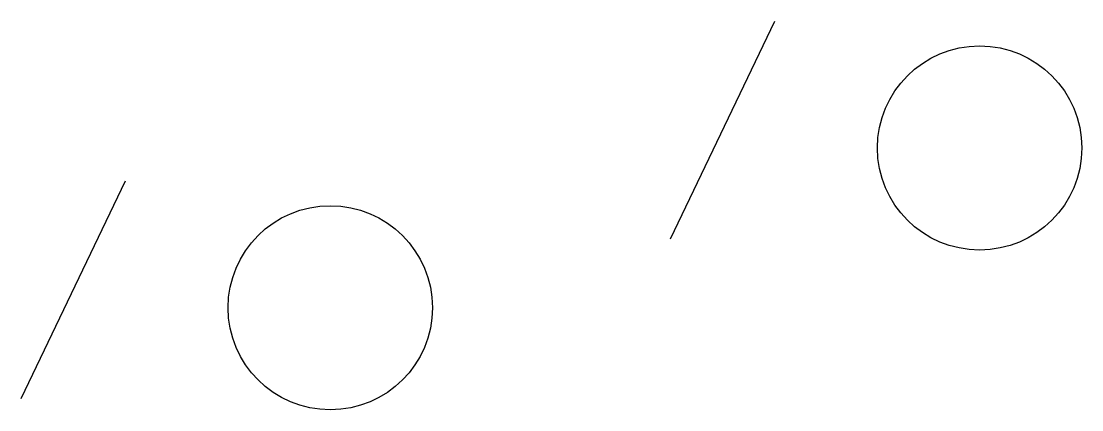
# Model space of a CAD drawing. Header units: millimetres. Extents: x -3325 to 6057, y -228 to 3213.
import ezdxf

# ---------------------------------------------------------------- set-up
doc = ezdxf.new("R2010")
doc.units = ezdxf.units.MM
doc.header["$MEASUREMENT"] = 0

# ---------------------------------------------------------------- blocks, each defined once
blk = doc.blocks.new('b-1')
blk.add_line((-3325.1, -128), (-2401.9, 1798.4))
blk.add_circle((-591, 675.6), 903.8)

msp = doc.modelspace()

# ---------------------------------------------------------------- block references
for p in [(5744.6, 1414.6), (0, 0)]:
    msp.add_blockref('b-1', p)

doc.saveas('drawing.dxf')
